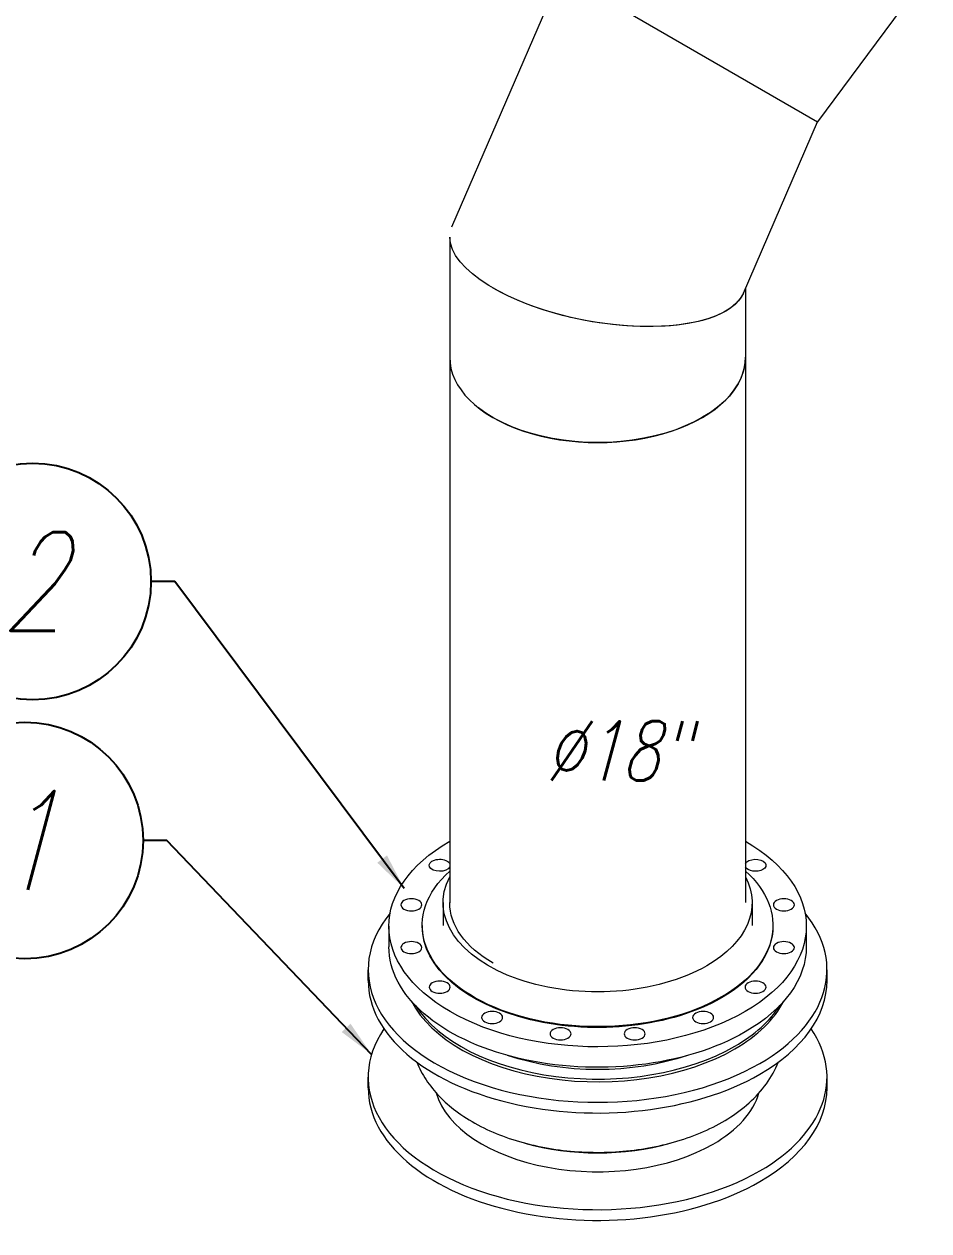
# Model space of a CAD drawing. Header units: inches. Extents: x 52169 to 69006, y 13152 to 42758.
# Drawn here: x 64011 to 65388, y 25852 to 27686 of the extents above; entities that cross this region are included whole.
import ezdxf
from ezdxf.enums import TextEntityAlignment as Align

# ---------------------------------------------------------------- set-up
doc = ezdxf.new("R2010")
doc.units = ezdxf.units.IN
doc.header["$MEASUREMENT"] = 0
doc.layers.add('IA-DIBUJO', color=3, linetype='Continuous')
doc.layers.add('IA-SIMBOLS', color=2, linetype='Continuous')
doc.layers.add('IA-DIM', color=7, linetype='Continuous', lineweight=5)
doc.layers.add('IA-TITLE', color=6, linetype='Continuous', lineweight=13)
doc.styles.add('ING-AMB', font='romans.shx', dxfattribs={"width": 0.75, "oblique": 15})
doc.styles.add('SALVADOR', font='romans.shx', dxfattribs={"width": 0.75, "oblique": 15})
doc.dimstyles.new('ING-AMB 16', dxfattribs={"dimscale": 16, "dimtxt": 3, "dimasz": 2.5, "dimexe": 1, "dimexo": 1, "dimgap": 1, "dimtad": 1, "dimdec": 0, "dimzin": 0, "dimdsep": 46, "dimtxsty": 'ING-AMB', "dimcen": 0.1, "dimclrd": 7, "dimclre": 7, "dimclrt": 2, "dimadec": 0, "dimazin": 0, "dimtfac": 1, "dimtdec": 0, "dimtmove": 0, "dimatfit": 0, "dimfxl": 1.25, "dimtfill": 1, "dimtolj": 1, "dimtzin": 0, "dimarcsym": 1})

# ---------------------------------------------------------------- blocks, each defined once
blk = doc.blocks.new('A$Cc3e9d9fc')
at = {"layer": 'IA-DIBUJO', "linetype": 'Continuous', "lineweight": 0, "extrusion": (1.11022e-16, 0.816497, 0.57735)}
for p, q in [((2644.2, 4067.3), (2810.9, 4452.2)), ((2810.9, 4452.2), (3200.6, 4227.2)), ((2810.9, 4452.2), (3200.6, 4227.2)), ((3369.8, 4455.3), (3200.6, 4227.2)), ((3087.7, 3966.6), (3200.6, 4227.2)), ((2640.9, 4051.7), (2640.9, 3869.3)), ((3090.9, 3974), (3090.9, 3869.3)), ((2640.9, 3869.2), (2640.9, 3039.8)), ((3090.9, 3869.3), (3090.9, 3039.9))]:
    blk.add_line(p, q, dxfattribs=at)
at = {"layer": 'IA-DIBUJO', "color": 2, "linetype": 'Continuous', "lineweight": 0, "extrusion": (1.11022e-16, 0.816497, 0.57735)}
for p, q in [((2630.9, 3039.9), (2630.9, 3005.3)), ((3100.9, 3039.9), (3100.9, 3005.3)), ((2548.4, 3004), (2548.4, 2972.9)), ((2599.2, 3005.3), (2599.2, 3004)), ((2599.2, 3004.7), (2599.2, 3005.2)), ((3132.6, 3005.3), (3132.6, 3004)), ((3132.6, 3004.7), (3132.6, 3004.1)), ((3183.4, 3004), (3183.4, 2972.9)), ((2516.9, 2921.5), (2516.9, 2937.8)), ((3214.9, 2921.5), (3214.9, 2937.8)), ((2679.8, 2895), (2679.2, 2895.5)), ((3052.1, 2895), (3051.5, 2894.5)), ((2516.9, 2758.2), (2516.9, 2774.5)), ((3214.9, 2758.2), (3214.9, 2774.5))]:
    blk.add_line(p, q, dxfattribs=at)
at = {"layer": 'IA-DIBUJO', "linetype": 'Continuous', "lineweight": 0, "extrusion": (-1.19407e-16, 1.91779e-16, -1)}
blk.add_ellipse((2865.9, 4017), major_axis=(224.3, -42), ratio=0.410754, start_param=0.093177, end_param=3.064851, dxfattribs=at)
at = {"layer": 'IA-DIBUJO', "linetype": 'Continuous', "lineweight": 0, "extrusion": (-1.02798e-17, 1.71351e-16, -1)}
blk.add_ellipse((2865.9, 4017), major_axis=(-224.3, 42), ratio=0.410754, start_param=-3.04904, end_param=-0.862138, dxfattribs=at)
at = {"layer": 'IA-DIBUJO', "linetype": 'Continuous', "lineweight": 0}
blk.add_ellipse((2865.9, 3869.3), major_axis=(-225, 0), ratio=0.57735, start_param=0, end_param=3.141593, dxfattribs=at)
at = {"layer": 'IA-DIBUJO', "linetype": 'Continuous', "lineweight": 0, "extrusion": (9.9008e-17, 1.66533e-16, -1)}
blk.add_ellipse((2865.9, 3869.3), major_axis=(225, 0), ratio=0.57735, start_param=-0.000543, end_param=2.507027, dxfattribs=at)
at = {"layer": 'IA-DIBUJO', "color": 2, "linetype": 'Continuous', "lineweight": 0, "extrusion": (-2.29596e-17, 4.11876e-30, -1)}
for centre, end_param in [((2865.9, 3004), 0.783197), ((2865.9, 2972.9), 0)]:
    blk.add_ellipse(centre, major_axis=(-317.5, 0), ratio=0.57735, start_param=-2.356194, end_param=end_param, dxfattribs=at)
at = {"layer": 'IA-DIBUJO', "color": 2, "linetype": 'Continuous', "lineweight": 0, "extrusion": (1.81846e-17, 1.11022e-16, -1)}
blk.add_ellipse((2865.9, 3004), major_axis=(317.5, 0), ratio=0.57735, start_param=-0.783197, end_param=0.785398, dxfattribs=at)
at = {"layer": 'IA-DIBUJO', "color": 2, "linetype": 'Continuous', "lineweight": 0, "extrusion": (-2.32094e-17, -1.76123e-33, -1)}
blk.add_ellipse((2625.7, 3096.7), major_axis=(15.9, 0), ratio=0.57735, start_param=0.285496, end_param=5.497787, dxfattribs=at)
at = {"layer": 'IA-DIBUJO', "color": 2, "linetype": 'Continuous', "lineweight": 0, "extrusion": (-1.41171e-17, 5.55112e-17, -1)}
blk.add_ellipse((2625.7, 3096.7), major_axis=(15.9, 0), ratio=0.57735, start_param=-0.785398, end_param=-0.285496, dxfattribs=at)
at = {"layer": 'IA-DIBUJO', "color": 2, "linetype": 'Continuous', "lineweight": 0, "extrusion": (2.52432e-17, -5.55112e-17, -1)}
blk.add_ellipse((3106.2, 3096.7), major_axis=(-15.9, 0), ratio=0.57735, start_param=0.285521, end_param=3.926991, dxfattribs=at)
at = {"layer": 'IA-DIBUJO', "color": 2, "linetype": 'Continuous', "lineweight": 0, "extrusion": (1.58682e-16, 5.55112e-17, -1)}
blk.add_ellipse((2865.9, 3005.3), major_axis=(-266.7, 0), ratio=0.57735, start_param=-2.356194, end_param=0.566761, dxfattribs=at)
at = {"layer": 'IA-DIBUJO', "color": 2, "linetype": 'Continuous', "lineweight": 0, "extrusion": (4.61453e-17, -2.77556e-16, -1)}
blk.add_ellipse((2865.9, 3005.3), major_axis=(266.7, 0), ratio=0.57735, start_param=-0.56676, end_param=0.785398, dxfattribs=at)
at = {"layer": 'IA-DIBUJO', "color": 2, "linetype": 'Continuous', "lineweight": 0, "extrusion": (2.1727e-16, 1.11022e-16, -1)}
blk.add_ellipse((3106.2, 3096.7), major_axis=(-15.9, 0), ratio=0.57735, start_param=-2.356194, end_param=-0.285521, dxfattribs=at)
at = {"layer": 'IA-DIBUJO', "color": 2, "linetype": 'Continuous', "lineweight": 0, "extrusion": (-1.07041e-16, 5.55112e-17, -1)}
blk.add_ellipse((2865.9, 3039.9), major_axis=(-235, 0), ratio=0.57735, start_param=-2.356194, end_param=0.292776, dxfattribs=at)
at = {"layer": 'IA-DIBUJO', "color": 2, "linetype": 'Continuous', "lineweight": 0, "extrusion": (6.35445e-17, -5.55112e-17, -1)}
blk.add_ellipse((2865.9, 3039.9), major_axis=(235, 0), ratio=0.57735, start_param=-0.292774, end_param=0.785398, dxfattribs=at)
at = {"layer": 'IA-DIBUJO', "color": 2, "linetype": 'Continuous', "lineweight": 0, "extrusion": (-2.29596e-17, 1.11022e-16, -1)}
for centre, major_axis in [((2582.6, 3036.6), (15.9, 0)), ((3149.3, 3036.6), (15.9, 0)), ((2582.6, 2971.5), (15.9, 0)), ((3149.3, 2971.5), (-15.9, 0)), ((2625.7, 2911.4), (-15.9, 0)), ((3106.2, 2911.4), (-15.9, 0)), ((2705.4, 2865.3), (15.9, 0)), ((3026.4, 2865.3), (-15.9, 0)), ((2809.6, 2840.4), (-15.9, 0))]:
    blk.add_ellipse(centre, major_axis=major_axis, ratio=0.57735, start_param=-5.497787, end_param=0.785398, dxfattribs=at)
at = {"layer": 'IA-DIBUJO', "color": 2, "linetype": 'Continuous', "lineweight": 0, "extrusion": (1.57919e-17, 5.55112e-17, -1)}
blk.add_ellipse((2865.9, 3039.9), major_axis=(-225, 0), ratio=0.57735, start_param=-0.785398, end_param=0.000772, dxfattribs=at)
at = {"layer": 'IA-DIBUJO', "color": 2, "linetype": 'Continuous', "lineweight": 0}
for centre, major_axis, start_param, end_param in [((2865.9, 2937.8), (-349, 0), -0.440544, 2.356194), ((2865.9, 2937.8), (349, 0), -0.785398, 0.440703), ((2865.9, 2921.5), (-349, 0), 0, 2.356194), ((2865.9, 2921.5), (349, 0), -0.785398, 0), ((2865.9, 2937.8), (-295, 0), 0.284949, 2.356194), ((2865.9, 2941.9), (-295, 0), 0.350783, 2.356194), ((2865.9, 2937.8), (295, 0), -0.785398, -0.28465), ((2865.9, 2941.9), (295, 0), -0.785398, -0.350444), ((2865.9, 2774.5), (-349, 0), -0.373316, 2.356194), ((2865.9, 2774.5), (349, 0), -0.785398, 0.373316), ((2865.9, 2758.2), (-349, 0), 0, 2.356194), ((2865.9, 2758.2), (349, 0), -0.785398, 0), ((2865.9, 2774.5), (-249, 0), 0.167216, 2.356194), ((2865.9, 2774.5), (249, 0), -0.785398, -0.167216), ((2865.9, 2803.1), (249, 0), -2.030787, -1.110806)]:
    blk.add_ellipse(centre, major_axis=major_axis, ratio=0.57735, start_param=start_param, end_param=end_param, dxfattribs=at)
at = {"layer": 'IA-DIBUJO', "color": 2, "linetype": 'Continuous', "lineweight": 0, "extrusion": (1.27919e-16, 1.66533e-16, -1)}
blk.add_ellipse((2865.9, 3004), major_axis=(-266.7, 0), ratio=0.57735, start_param=-2.356194, end_param=0, dxfattribs=at)
at = {"layer": 'IA-DIBUJO', "color": 2, "linetype": 'Continuous', "lineweight": 0, "extrusion": (-6.26552e-17, 5.55112e-17, -1)}
blk.add_ellipse((2865.9, 3004), major_axis=(266.7, 0), ratio=0.57735, start_param=0, end_param=0.785398, dxfattribs=at)
at = {"layer": 'IA-DIBUJO', "color": 2, "linetype": 'Continuous', "lineweight": 0, "extrusion": (-1.36825e-17, 5.55112e-17, -1)}
blk.add_ellipse((2865.9, 2972.9), major_axis=(317.5, 0), ratio=0.57735, start_param=0, end_param=0.785398, dxfattribs=at)
at = {"layer": 'IA-DIBUJO', "color": 2, "linetype": 'Continuous', "lineweight": 0, "extrusion": (-2.18357e-16, -5.55112e-17, -1)}
blk.add_ellipse((2865.9, 2972.9), major_axis=(-241, 0), ratio=0.57735, start_param=-0.375591, end_param=-0.375246, dxfattribs=at)
at = {"layer": 'IA-DIBUJO', "color": 2, "linetype": 'Continuous', "lineweight": 0, "extrusion": (-8.5868e-17, -5.55112e-17, -1)}
blk.add_ellipse((2865.9, 2972.9), major_axis=(241, 0), ratio=0.57735, start_param=0.375247, end_param=0.375591, dxfattribs=at)
at = {"layer": 'IA-DIBUJO', "color": 2, "linetype": 'Continuous', "lineweight": 0, "extrusion": (1.61509e-17, 5.55112e-17, -1)}
blk.add_ellipse((2922.3, 2840.4), major_axis=(-15.9, 0), ratio=0.57735, start_param=-3.926991, end_param=2.356194, dxfattribs=at)
at = {"layer": 'IA-DIBUJO', "color": 2, "linetype": 'Continuous', "lineweight": 0, "extrusion": (1.72406e-16, -1.66533e-16, -1)}
blk.add_ellipse((2865.9, 2941.9), major_axis=(-270, 0), ratio=0.57735, start_param=-2.102166, end_param=-1.039427, dxfattribs=at)
at = {"layer": 'IA-DIBUJO', "color": 2, "linetype": 'Continuous', "lineweight": 0}
blk.add_open_spline([(2590.8, 2797.5), (2594.6, 2788), (2599.4, 2779), (2616.9, 2752.4), (2632.4, 2736.8), (2671, 2707.6), (2695.2, 2694.9), (2748.4, 2675), (2777.8, 2667.9), (2837.9, 2660), (2868.6, 2659.2), (2929, 2663.6), (2958.7, 2668.9), (3014.6, 2685.4), (3041, 2696.8), (3087.2, 2725.8), (3107.4, 2743.4), (3130.1, 2774.7), (3136.3, 2785.8), (3141, 2797.5)], degree=3, knots=[1.013321, 1.013321, 1.013321, 1.013321, 1.148723, 1.148723, 1.438454, 1.438454, 1.780293, 1.780293, 2.133471, 2.133471, 2.482113, 2.482113, 2.829975, 2.829975, 3.181965, 3.181965, 3.531068, 3.531068, 3.699068, 3.699068, 3.699068, 3.699068], dxfattribs=at)
blk = doc.blocks.new('EJE')
blk.add_circle((0, 6), 6)
at = {"style": 'SALVADOR', "oblique": 15, "width": 0.75}
blk.add_attdef('N', text='', height=5, dxfattribs=at).set_placement((0, 6), align=Align.MIDDLE)

msp = doc.modelspace()

# ---------------------------------------------------------------- block references
at = {"layer": 'IA-DIBUJO', "color": 3}
msp.add_blockref('A$Cc3e9d9fc', (62017.7, 23310.7), dxfattribs=at)
at = {"layer": 'IA-SIMBOLS'}
ref = msp.add_blockref('EJE', (64024.2, 27018.9, 0), dxfattribs=dict(at, xscale=30, yscale=30, zscale=30, rotation=180))
ref.add_attrib('N', '2', dxfattribs={"layer": '0', "height": 150, "style": 'SALVADOR', "oblique": 15, "width": 0.75}).set_placement((64024.2, 26838.9, 0), align=Align.MIDDLE)
ref = msp.add_blockref('EJE', (64012.1, 26625.1, 0), dxfattribs=dict(at, xscale=30, yscale=30, zscale=30, rotation=180))
ref.add_attrib('N', '1', dxfattribs={"layer": '0', "height": 150, "style": 'SALVADOR', "oblique": 15, "width": 0.75}).set_placement((64012.1, 26445.1, 0), align=Align.MIDDLE)

# ---------------------------------------------------------------- texts
at = {"layer": 'IA-TITLE', "insert": (64803.4, 26626.5, -123.2), "char_height": 90, "attachment_point": 1, "style": 'ING-AMB'}
msp.add_mtext_dynamic_manual_height_columns('%%C18"', width=90.757, gutter_width=250, heights=[0], dxfattribs=at)

# ---------------------------------------------------------------- leaders
at = {"layer": 'IA-DIM'}
for points in [[(64589.4, 26372, 0), (64240.3, 26838.9, 0), (64204.2, 26838.9, 0)], [(64539.8, 26119.7, 0), (64228.3, 26445.1, 0), (64192.1, 26445.1, 0)]]:
    msp.add_leader(points, dimstyle='ING-AMB 16', override={"dimasz": 3.5, "dimgap": 1, "dimtad": 0}, dxfattribs=at)

doc.saveas('drawing.dxf')
